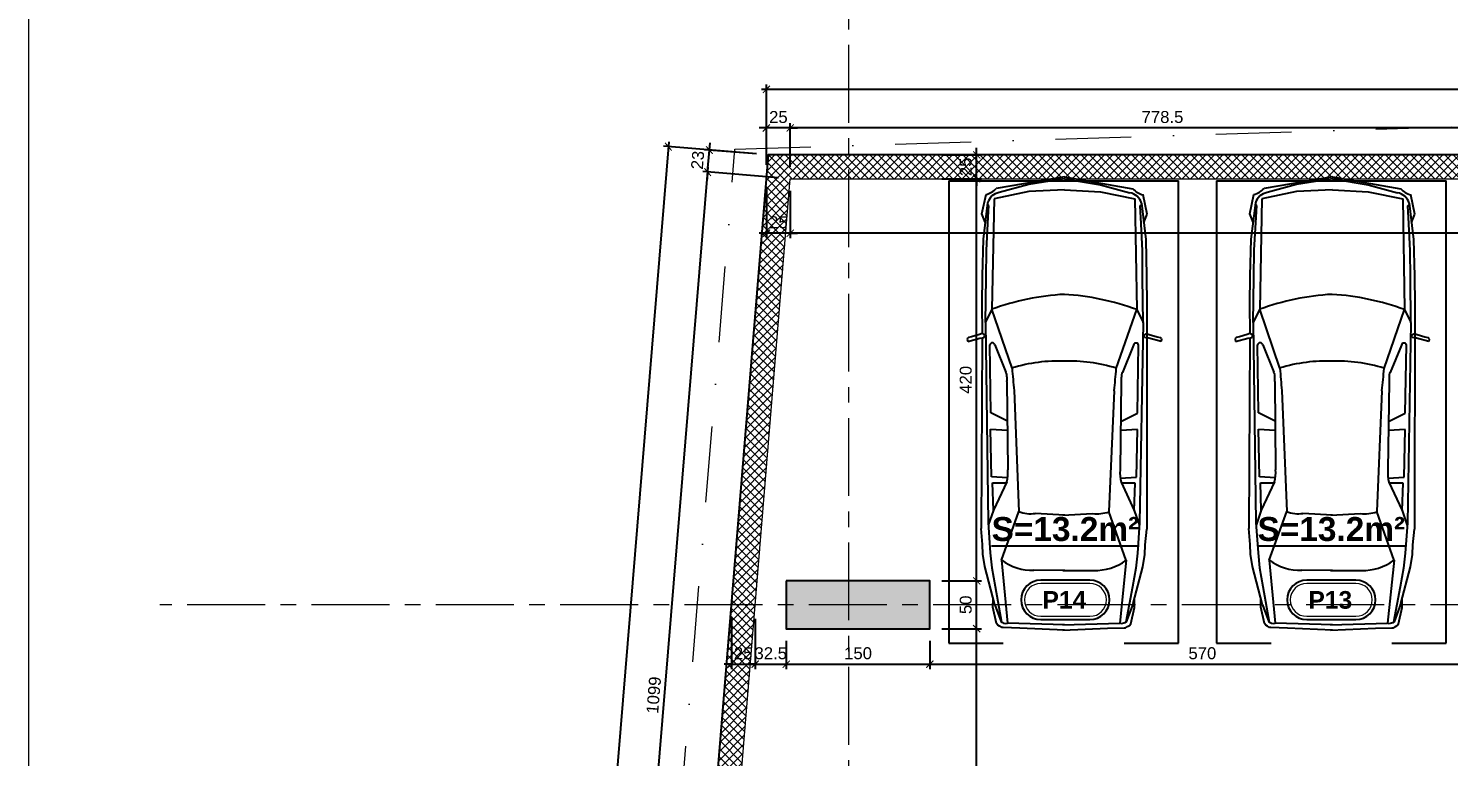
# Model space of a CAD drawing. Header units: centimetres. Extents: x 60496 to 66049, y -55119 to -48212.
# Drawn here: x 60496 to 61980, y -50156 to -49395 of the extents above; entities that cross this region are included whole.
import ezdxf
from ezdxf.enums import TextEntityAlignment as Align

# ---------------------------------------------------------------- set-up
doc = ezdxf.new("R2010")
doc.units = ezdxf.units.CM
doc.header["$LTSCALE"] = 50
doc.header["$MEASUREMENT"] = 0
for name, pattern in [('AXES', [2, 1.25, -0.25, 0.25, -0.25]), ('CACHE', [0.375, 0.25, -0.125]), ('CONTINU', [0]), ('Dot & Dashed', [335.138881, 158.75, -88.194444, 0, -88.194437])]:
    doc.linetypes.add(name, pattern=pattern)
doc.layers.get('0').update_dxf_attribs({"color": 8})
for name, color, linetype in [('AXES', 10, 'AXES'), ('BETON COUPE', 3, 'CONTINU'), ('BETON TRAME', 252, 'Continuous'), ('BORD', 5, 'Continuous'), ('COTE 50ème', 1, 'Continuous'), ('FINI', 251, 'Continuous'), ('PILIER', 7, 'Continuous'), ('TEXTE', 7, 'Continuous')]:
    doc.layers.add(name, color=color, linetype=linetype)
for name, color, linetype, lineweight in [('BETON CACHE', 4, 'CACHE', 5), ('BETON HACHURE', 253, 'Continuous', 13), ('MACONNERIE COUPE', 7, 'Continuous', 30)]:
    doc.layers.add(name, color=color, linetype=linetype, lineweight=lineweight)
doc.layers.add('FMULT', color=150, linetype='Continuous', plot=False)
doc.styles.add('BRMNAMES', font='swisseb.ttf', dxfattribs={"height": 20})
doc.styles.add('RS_TEXT_1.50', font='arial.ttf', dxfattribs={"height": 12.5})
doc.styles.add('RS_TXT_50', font='arial.ttf', dxfattribs={"height": 12.5})
doc.dimstyles.new('RS_50CM_LINEAIRE', dxfattribs={"dimscale": 5, "dimtxt": 12.5, "dimasz": 1.5, "dimexe": 1, "dimexo": 2.5, "dimgap": 1, "dimtad": 1, "dimdec": 1, "dimrnd": 0.5, "dimdsep": 46, "dimtxsty": 'RS_TXT_50', "dimblk1": 'ARCHTICK', "dimblk2": 'ARCHTICK', "dimsah": 1, "dimcen": 2.5, "dimdle": 1, "dimclrt": 4, "dimadec": 0, "dimazin": 2, "dimtfac": 1, "dimtdec": 1, "dimtix": 1, "dimtmove": 2, "dimatfit": 3, "dimfxl": 1, "dimtolj": 1, "dimtzin": 0, "dimarcsym": 0})

# ---------------------------------------------------------------- blocks, each defined once
blk = doc.blocks.new('A$Ce9568e5d')
at = {"layer": 'AXES', "lineweight": 5, "ltscale": 1.3}
for p, q in [((-1265, 1580), (-1265, -1500)), ((3195, 865), (-1985, 865))]:
    blk.add_line(p, q, dxfattribs=at)
blk = doc.blocks.new('_ArchTick')
at = {"color": 0, "linetype": 'ByBlock', "const_width": 0.15}
blk.add_lwpolyline([(-0.5, -0.5), (0.5, 0.5)], dxfattribs=at)
blk = doc.blocks.new('*D1011')
at = {"layer": 'COTE 50ème', "color": 0, "lineweight": -2, "ltscale": 0.5, "transparency": 16777216}
for p, q in [((61450.5, -50022.4), (61492, -50022.4)), ((61487, -50652.4), (61487, -50017.4)), ((61450.5, -50647.4), (61492, -50647.4))]:
    blk.add_line(p, q, dxfattribs=at)
at = {"layer": 'Defpoints', "color": 0, "ltscale": 0.5, "transparency": 16777216}
for p in [(61438, -50022.4), (61487, -50022.4), (61438, -50647.4)]:
    blk.add_point(p, dxfattribs=at)
at = {"layer": 'COTE 50ème', "color": 0, "lineweight": -2, "ltscale": 0.5, "transparency": 16777216, "xscale": 7.5, "yscale": 7.5, "zscale": 7.5}
for p, rotation in [((61487, -50022.4), 90), ((61487, -50647.4), 270)]:
    blk.add_blockref('_ArchTick', p, dxfattribs=dict(at, rotation=rotation))
at = {"layer": 'COTE 50ème', "color": 4, "ltscale": 0.5, "transparency": 16777216, "insert": (61475.6, -50334.9), "char_height": 12.5, "attachment_point": 5, "rotation": 90, "style": 'RS_TXT_50'}
blk.add_mtext('\\A1;625', dxfattribs=at)
blk = doc.blocks.new('*D1012')
at = {"layer": 'COTE 50ème', "color": 0, "lineweight": -2, "ltscale": 0.5, "transparency": 16777216}
for p, q in [((61487, -50027.4), (61487, -49967.4)), ((61450.5, -49972.4), (61492, -49972.4)), ((61450.5, -50022.4), (61492, -50022.4))]:
    blk.add_line(p, q, dxfattribs=at)
at = {"layer": 'Defpoints', "color": 0, "ltscale": 0.5, "transparency": 16777216}
for p in [(61438, -49972.4), (61487, -49972.4), (61438, -50022.4)]:
    blk.add_point(p, dxfattribs=at)
at = {"layer": 'COTE 50ème', "color": 0, "lineweight": -2, "ltscale": 0.5, "transparency": 16777216, "xscale": 7.5, "yscale": 7.5, "zscale": 7.5}
for p, rotation in [((61487, -49972.4), 90), ((61487, -50022.4), 270)]:
    blk.add_blockref('_ArchTick', p, dxfattribs=dict(at, rotation=rotation))
at = {"layer": 'COTE 50ème', "color": 4, "ltscale": 0.5, "transparency": 16777216, "insert": (61475.6, -49997.4), "char_height": 12.5, "attachment_point": 5, "rotation": 90, "style": 'RS_TXT_50'}
blk.add_mtext('\\A1;50', dxfattribs=at)
blk = doc.blocks.new('*D1013')
at = {"layer": 'COTE 50ème', "color": 0, "lineweight": -2, "ltscale": 0.5, "transparency": 16777216}
for p, q in [((61487, -49977.4), (61487, -49547.2)), ((61450.5, -49552.2), (61492, -49552.2)), ((61450.5, -49972.4), (61492, -49972.4))]:
    blk.add_line(p, q, dxfattribs=at)
at = {"layer": 'Defpoints', "color": 0, "ltscale": 0.5, "transparency": 16777216}
for p in [(61438, -49552.2), (61487, -49552.2), (61438, -49972.4)]:
    blk.add_point(p, dxfattribs=at)
at = {"layer": 'COTE 50ème', "color": 0, "lineweight": -2, "ltscale": 0.5, "transparency": 16777216, "xscale": 7.5, "yscale": 7.5, "zscale": 7.5}
for p, rotation in [((61487, -49552.2), 90), ((61487, -49972.4), 270)]:
    blk.add_blockref('_ArchTick', p, dxfattribs=dict(at, rotation=rotation))
at = {"layer": 'COTE 50ème', "color": 4, "ltscale": 0.5, "transparency": 16777216, "insert": (61475.6, -49762.3), "char_height": 12.5, "attachment_point": 5, "rotation": 90, "style": 'RS_TXT_50'}
blk.add_mtext('\\A1;420', dxfattribs=at)
blk = doc.blocks.new('*D1014')
at = {"layer": 'COTE 50ème', "color": 0, "lineweight": -2, "ltscale": 0.5, "transparency": 16777216}
for p, q in [((61487, -49527.2), (61487, -49519.7)), ((61450.5, -49527.2), (61492, -49527.2)), ((61487, -49552.2), (61487, -49527.2)), ((61450.5, -49552.2), (61492, -49552.2)), ((61487, -49552.2), (61487, -49559.7))]:
    blk.add_line(p, q, dxfattribs=at)
at = {"layer": 'Defpoints', "color": 0, "ltscale": 0.5, "transparency": 16777216}
for p in [(61438, -49527.2), (61487, -49527.2), (61438, -49552.2)]:
    blk.add_point(p, dxfattribs=at)
at = {"layer": 'COTE 50ème', "color": 0, "lineweight": -2, "ltscale": 0.5, "transparency": 16777216, "xscale": 7.5, "yscale": 7.5, "zscale": 7.5}
for p, rotation in [((61487, -49527.2), 270), ((61487, -49552.2), 90)]:
    blk.add_blockref('_ArchTick', p, dxfattribs=dict(at, rotation=rotation))
at = {"layer": 'COTE 50ème', "color": 4, "ltscale": 0.5, "transparency": 16777216, "insert": (61475.6, -49539.7), "char_height": 12.5, "attachment_point": 5, "rotation": 90, "style": 'RS_TXT_50'}
blk.add_mtext('\\A1;25', dxfattribs=at)
blk = doc.blocks.new('*D1215')
at = {"layer": 'COTE 50ème', "color": 0, "lineweight": -2, "ltscale": 0.5, "transparency": 16777216}
for p, q in [((61292.1, -49564.7), (61292.1, -49614.1)), ((64843, -49564.7), (64843, -49614.1)), ((64848, -49609.1), (61287.1, -49609.1))]:
    blk.add_line(p, q, dxfattribs=at)
at = {"layer": 'Defpoints', "color": 0, "ltscale": 0.5, "transparency": 16777216}
for p in [(61292.1, -49552.2), (64843, -49552.2), (61292.1, -49609.1)]:
    blk.add_point(p, dxfattribs=at)
at = {"layer": 'COTE 50ème', "color": 0, "lineweight": -2, "ltscale": 0.5, "transparency": 16777216, "xscale": 7.5, "yscale": 7.5, "zscale": 7.5, "rotation": 180}
blk.add_blockref('_ArchTick', (61292.1, -49609.1), dxfattribs=at)
at = {"layer": 'COTE 50ème', "color": 0, "lineweight": -2, "ltscale": 0.5, "transparency": 16777216, "xscale": 7.5, "yscale": 7.5, "zscale": 7.5}
blk.add_blockref('_ArchTick', (64843, -49609.1), dxfattribs=at)
at = {"layer": 'COTE 50ème', "color": 4, "ltscale": 0.5, "transparency": 16777216, "insert": (63067.6, -49597.7), "char_height": 12.5, "attachment_point": 5, "style": 'RS_TXT_50'}
blk.add_mtext('\\A1;3551', dxfattribs=at)
blk = doc.blocks.new('*D1216')
at = {"layer": 'COTE 50ème', "color": 0, "lineweight": -2, "ltscale": 0.5, "transparency": 16777216}
for p, q in [((61267.2, -49562.7), (61267.2, -49614.1)), ((61292.1, -49564.7), (61292.1, -49614.1)), ((61267.2, -49609.1), (61259.7, -49609.1)), ((61292.1, -49609.1), (61267.2, -49609.1)), ((61292.1, -49609.1), (61299.6, -49609.1))]:
    blk.add_line(p, q, dxfattribs=at)
at = {"layer": 'Defpoints', "color": 0, "ltscale": 0.5, "transparency": 16777216}
for p in [(61267.2, -49550.2), (61292.1, -49552.2), (61267.2, -49609.1)]:
    blk.add_point(p, dxfattribs=at)
at = {"layer": 'COTE 50ème', "color": 0, "lineweight": -2, "ltscale": 0.5, "transparency": 16777216, "xscale": 7.5, "yscale": 7.5, "zscale": 7.5}
blk.add_blockref('_ArchTick', (61267.2, -49609.1), dxfattribs=at)
at = {"layer": 'COTE 50ème', "color": 0, "lineweight": -2, "ltscale": 0.5, "transparency": 16777216, "xscale": 7.5, "yscale": 7.5, "zscale": 7.5, "rotation": 180}
blk.add_blockref('_ArchTick', (61292.1, -49609.1), dxfattribs=at)
at = {"layer": 'COTE 50ème', "color": 4, "ltscale": 0.5, "transparency": 16777216, "insert": (61279.7, -49597.7), "char_height": 12.5, "attachment_point": 5, "style": 'RS_TXT_50'}
blk.add_mtext('\\A1;25', dxfattribs=at)
blk = doc.blocks.new('*D955')
at = {"layer": 'COTE 50ème', "color": 0, "lineweight": -2, "ltscale": 0.5, "transparency": 16777216}
for p, q in [((61230.5, -50009.9), (61230.5, -50064.5)), ((61255.4, -50011.9), (61255.4, -50064.5)), ((61230.5, -50059.5), (61223, -50059.5)), ((61230.5, -50059.5), (61255.4, -50059.5)), ((61255.4, -50059.5), (61262.9, -50059.5))]:
    blk.add_line(p, q, dxfattribs=at)
at = {"layer": 'Defpoints', "color": 0, "ltscale": 0.5, "transparency": 16777216}
for p in [(61230.5, -49997.4), (61255.4, -49999.4), (61255.4, -50059.5)]:
    blk.add_point(p, dxfattribs=at)
at = {"layer": 'COTE 50ème', "color": 0, "lineweight": -2, "ltscale": 0.5, "transparency": 16777216, "xscale": 7.5, "yscale": 7.5, "zscale": 7.5}
blk.add_blockref('_ArchTick', (61230.5, -50059.5), dxfattribs=at)
at = {"layer": 'COTE 50ème', "color": 0, "lineweight": -2, "ltscale": 0.5, "transparency": 16777216, "xscale": 7.5, "yscale": 7.5, "zscale": 7.5, "rotation": 180}
blk.add_blockref('_ArchTick', (61255.4, -50059.5), dxfattribs=at)
at = {"layer": 'COTE 50ème', "color": 4, "ltscale": 0.5, "transparency": 16777216, "insert": (61242.9, -50048.1), "char_height": 12.5, "attachment_point": 5, "style": 'RS_TXT_50'}
blk.add_mtext('\\A1;25', dxfattribs=at)
blk = doc.blocks.new('*D956')
at = {"layer": 'COTE 50ème', "color": 0, "lineweight": -2, "ltscale": 0.5, "transparency": 16777216}
for p, q in [((61255.4, -50011.9), (61255.4, -50064.5)), ((61288, -50034.9), (61288, -50064.5)), ((61255.4, -50059.5), (61247.9, -50059.5)), ((61255.4, -50059.5), (61288, -50059.5)), ((61288, -50059.5), (61295.5, -50059.5))]:
    blk.add_line(p, q, dxfattribs=at)
at = {"layer": 'Defpoints', "color": 0, "ltscale": 0.5, "transparency": 16777216}
for p in [(61255.4, -49999.4), (61288, -50022.4), (61288, -50059.5)]:
    blk.add_point(p, dxfattribs=at)
at = {"layer": 'COTE 50ème', "color": 0, "lineweight": -2, "ltscale": 0.5, "transparency": 16777216, "xscale": 7.5, "yscale": 7.5, "zscale": 7.5}
blk.add_blockref('_ArchTick', (61255.4, -50059.5), dxfattribs=at)
at = {"layer": 'COTE 50ème', "color": 0, "lineweight": -2, "ltscale": 0.5, "transparency": 16777216, "xscale": 7.5, "yscale": 7.5, "zscale": 7.5, "rotation": 180}
blk.add_blockref('_ArchTick', (61288, -50059.5), dxfattribs=at)
at = {"layer": 'COTE 50ème', "color": 4, "ltscale": 0.5, "transparency": 16777216, "insert": (61271.7, -50048.1), "char_height": 12.5, "attachment_point": 5, "style": 'RS_TXT_50'}
blk.add_mtext('\\A1;32.5', dxfattribs=at)
blk = doc.blocks.new('*D957')
at = {"layer": 'COTE 50ème', "color": 0, "lineweight": -2, "ltscale": 0.5, "transparency": 16777216}
for p, q in [((61288, -50034.9), (61288, -50064.5)), ((61438, -50034.9), (61438, -50064.5)), ((61283, -50059.5), (61443, -50059.5))]:
    blk.add_line(p, q, dxfattribs=at)
at = {"layer": 'Defpoints', "color": 0, "ltscale": 0.5, "transparency": 16777216}
for p in [(61288, -50022.4), (61438, -50022.4), (61438, -50059.5)]:
    blk.add_point(p, dxfattribs=at)
at = {"layer": 'COTE 50ème', "color": 0, "lineweight": -2, "ltscale": 0.5, "transparency": 16777216, "xscale": 7.5, "yscale": 7.5, "zscale": 7.5, "rotation": 180}
blk.add_blockref('_ArchTick', (61288, -50059.5), dxfattribs=at)
at = {"layer": 'COTE 50ème', "color": 0, "lineweight": -2, "ltscale": 0.5, "transparency": 16777216, "xscale": 7.5, "yscale": 7.5, "zscale": 7.5}
blk.add_blockref('_ArchTick', (61438, -50059.5), dxfattribs=at)
at = {"layer": 'COTE 50ème', "color": 4, "ltscale": 0.5, "transparency": 16777216, "insert": (61363, -50048.1), "char_height": 12.5, "attachment_point": 5, "style": 'RS_TXT_50'}
blk.add_mtext('\\A1;150', dxfattribs=at)
blk = doc.blocks.new('*D958')
at = {"layer": 'COTE 50ème', "color": 0, "lineweight": -2, "ltscale": 0.5, "transparency": 16777216}
for p, q in [((61438, -50034.9), (61438, -50064.5)), ((62008, -50034.9), (62008, -50064.5)), ((61433, -50059.5), (62013, -50059.5))]:
    blk.add_line(p, q, dxfattribs=at)
at = {"layer": 'Defpoints', "color": 0, "ltscale": 0.5, "transparency": 16777216}
for p in [(61438, -50022.4), (62008, -50022.4), (62008, -50059.5)]:
    blk.add_point(p, dxfattribs=at)
at = {"layer": 'COTE 50ème', "color": 0, "lineweight": -2, "ltscale": 0.5, "transparency": 16777216, "xscale": 7.5, "yscale": 7.5, "zscale": 7.5, "rotation": 180}
blk.add_blockref('_ArchTick', (61438, -50059.5), dxfattribs=at)
at = {"layer": 'COTE 50ème', "color": 0, "lineweight": -2, "ltscale": 0.5, "transparency": 16777216, "xscale": 7.5, "yscale": 7.5, "zscale": 7.5}
blk.add_blockref('_ArchTick', (62008, -50059.5), dxfattribs=at)
at = {"layer": 'COTE 50ème', "color": 4, "ltscale": 0.5, "transparency": 16777216, "insert": (61723, -50048.1), "char_height": 12.5, "attachment_point": 5, "style": 'RS_TXT_50'}
blk.add_mtext('\\A1;570', dxfattribs=at)
blk = doc.blocks.new('*D933')
at = {"layer": 'COTE 50ème', "color": 0, "lineweight": -2, "ltscale": 0.5, "transparency": 16777216}
for p, q in [((62075.5, -49499.1), (61287.1, -49499.1)), ((61292.1, -49539.7), (61292.1, -49494.1)), ((62070.5, -49539.7), (62070.5, -49494.1))]:
    blk.add_line(p, q, dxfattribs=at)
at = {"layer": 'Defpoints', "color": 0, "ltscale": 0.5, "transparency": 16777216}
for p in [(61292.1, -49499.1), (61292.1, -49552.2), (62070.5, -49552.2)]:
    blk.add_point(p, dxfattribs=at)
at = {"layer": 'COTE 50ème', "color": 0, "lineweight": -2, "ltscale": 0.5, "transparency": 16777216, "xscale": 7.5, "yscale": 7.5, "zscale": 7.5, "rotation": 180}
blk.add_blockref('_ArchTick', (61292.1, -49499.1), dxfattribs=at)
at = {"layer": 'COTE 50ème', "color": 0, "lineweight": -2, "ltscale": 0.5, "transparency": 16777216, "xscale": 7.5, "yscale": 7.5, "zscale": 7.5}
blk.add_blockref('_ArchTick', (62070.5, -49499.1), dxfattribs=at)
at = {"layer": 'COTE 50ème', "color": 4, "ltscale": 0.5, "transparency": 16777216, "insert": (61681.3, -49487.7), "char_height": 12.5, "attachment_point": 5, "style": 'RS_TXT_50'}
blk.add_mtext('\\A1;778.5', dxfattribs=at)
blk = doc.blocks.new('*D934')
at = {"layer": 'COTE 50ème', "color": 0, "lineweight": -2, "ltscale": 0.5, "transparency": 16777216}
for p, q in [((61267.2, -49499.1), (61259.7, -49499.1)), ((61267.2, -49537.7), (61267.2, -49494.1)), ((61292.1, -49499.1), (61267.2, -49499.1)), ((61292.1, -49539.7), (61292.1, -49494.1)), ((61292.1, -49499.1), (61299.6, -49499.1))]:
    blk.add_line(p, q, dxfattribs=at)
at = {"layer": 'Defpoints', "color": 0, "ltscale": 0.5, "transparency": 16777216}
for p in [(61267.2, -49499.1), (61267.2, -49550.2), (61292.1, -49552.2)]:
    blk.add_point(p, dxfattribs=at)
at = {"layer": 'COTE 50ème', "color": 0, "lineweight": -2, "ltscale": 0.5, "transparency": 16777216, "xscale": 7.5, "yscale": 7.5, "zscale": 7.5}
blk.add_blockref('_ArchTick', (61267.2, -49499.1), dxfattribs=at)
at = {"layer": 'COTE 50ème', "color": 0, "lineweight": -2, "ltscale": 0.5, "transparency": 16777216, "xscale": 7.5, "yscale": 7.5, "zscale": 7.5, "rotation": 180}
blk.add_blockref('_ArchTick', (61292.1, -49499.1), dxfattribs=at)
at = {"layer": 'COTE 50ème', "color": 4, "ltscale": 0.5, "transparency": 16777216, "insert": (61279.7, -49487.7), "char_height": 12.5, "attachment_point": 5, "style": 'RS_TXT_50'}
blk.add_mtext('\\A1;25', dxfattribs=at)
blk = doc.blocks.new('*D935')
at = {"layer": 'COTE 50ème', "color": 0, "lineweight": -2, "ltscale": 0.5, "transparency": 16777216}
for p, q in [((61262.2, -49458.7), (65697.9, -49458.7)), ((61267.2, -49514.7), (61267.2, -49453.7)), ((65692.9, -49514.7), (65692.9, -49453.7))]:
    blk.add_line(p, q, dxfattribs=at)
at = {"layer": 'Defpoints', "color": 0, "ltscale": 0.5, "transparency": 16777216}
for p in [(65692.9, -49458.7), (61267.2, -49527.2), (65692.9, -49527.2)]:
    blk.add_point(p, dxfattribs=at)
at = {"layer": 'COTE 50ème', "color": 0, "lineweight": -2, "ltscale": 0.5, "transparency": 16777216, "xscale": 7.5, "yscale": 7.5, "zscale": 7.5, "rotation": 180}
blk.add_blockref('_ArchTick', (61267.2, -49458.7), dxfattribs=at)
at = {"layer": 'COTE 50ème', "color": 0, "lineweight": -2, "ltscale": 0.5, "transparency": 16777216, "xscale": 7.5, "yscale": 7.5, "zscale": 7.5}
blk.add_blockref('_ArchTick', (65692.9, -49458.7), dxfattribs=at)
at = {"layer": 'COTE 50ème', "color": 4, "ltscale": 0.5, "transparency": 16777216, "insert": (63480, -49447.4), "char_height": 12.5, "attachment_point": 5, "style": 'RS_TXT_50'}
blk.add_mtext('\\A1;4425.5', dxfattribs=at)
blk = doc.blocks.new('*D950')
at = {"layer": 'COTE 50ème', "color": 0, "lineweight": -2, "ltscale": 0.5, "transparency": 16777216}
for p, q in [((61115.3, -50645.2), (61206.2, -49540.1)), ((61279.7, -49551.2), (61200.8, -49544.7)), ((61189.7, -50646.3), (61110.8, -50639.9))]:
    blk.add_line(p, q, dxfattribs=at)
at = {"layer": 'Defpoints', "color": 0, "ltscale": 0.5, "transparency": 16777216}
for p in [(61205.7, -49545.1), (61292.1, -49552.2), (61202.1, -50647.4)]:
    blk.add_point(p, dxfattribs=at)
at = {"layer": 'COTE 50ème', "color": 0, "lineweight": -2, "ltscale": 0.5, "transparency": 16777216, "xscale": 7.5, "yscale": 7.5, "zscale": 7.5}
for p, rotation in [((61205.7, -49545.1), 85.3016788699128), ((61115.7, -50640.3), 265.3016788699128)]:
    blk.add_blockref('_ArchTick', p, dxfattribs=dict(at, rotation=rotation))
at = {"layer": 'COTE 50ème', "color": 4, "ltscale": 0.5, "transparency": 16777216, "insert": (61149.4, -50091.8), "char_height": 12.5, "attachment_point": 5, "rotation": 85.3017, "style": 'RS_TXT_50'}
blk.add_mtext('\\A1;1099', dxfattribs=at)
blk = doc.blocks.new('*D951')
at = {"layer": 'COTE 50ème', "color": 0, "lineweight": -2, "ltscale": 0.5, "transparency": 16777216}
for p, q in [((61256.7, -49526.2), (61202.6, -49521.8)), ((61205.7, -49545.1), (61207.6, -49522.2)), ((61207.6, -49522.2), (61208.2, -49514.7)), ((61279.7, -49551.2), (61200.8, -49544.7)), ((61205.7, -49545.1), (61205.1, -49552.6))]:
    blk.add_line(p, q, dxfattribs=at)
at = {"layer": 'Defpoints', "color": 0, "ltscale": 0.5, "transparency": 16777216}
for p in [(61207.6, -49522.2), (61269.1, -49527.2), (61292.1, -49552.2)]:
    blk.add_point(p, dxfattribs=at)
at = {"layer": 'COTE 50ème', "color": 0, "lineweight": -2, "ltscale": 0.5, "transparency": 16777216, "xscale": 7.5, "yscale": 7.5, "zscale": 7.5}
for p, rotation in [((61207.6, -49522.2), 265.3016788699128), ((61205.7, -49545.1), 85.30167886991283)]:
    blk.add_blockref('_ArchTick', p, dxfattribs=dict(at, rotation=rotation))
at = {"layer": 'COTE 50ème', "color": 4, "ltscale": 0.5, "transparency": 16777216, "insert": (61195.3, -49532.7), "char_height": 12.5, "attachment_point": 5, "rotation": 85.3017, "style": 'RS_TXT_50'}
blk.add_mtext('\\A1;23', dxfattribs=at)
blk = doc.blocks.new('*D952')
at = {"layer": 'COTE 50ème', "color": 0, "lineweight": -2, "ltscale": 0.5, "transparency": 16777216}
for p, q in [((61165, -49513.6), (60774.9, -54260.3)), ((61256.7, -49526.2), (61159.6, -49518.2)), ((60867.4, -54262.9), (60770.3, -54254.9))]:
    blk.add_line(p, q, dxfattribs=at)
at = {"layer": 'Defpoints', "color": 0, "ltscale": 0.5, "transparency": 16777216}
for p in [(61269.1, -49527.2), (60775.3, -54255.3), (60879.8, -54263.9)]:
    blk.add_point(p, dxfattribs=at)
at = {"layer": 'COTE 50ème', "color": 0, "lineweight": -2, "ltscale": 0.5, "transparency": 16777216, "xscale": 7.5, "yscale": 7.5, "zscale": 7.5}
for p, rotation in [((61164.6, -49518.6), 85.30167751912303), ((60775.3, -54255.3), 265.301677519123)]:
    blk.add_blockref('_ArchTick', p, dxfattribs=dict(at, rotation=rotation))
at = {"layer": 'COTE 50ème', "color": 4, "ltscale": 0.5, "transparency": 16777216, "insert": (60958.6, -51886), "char_height": 12.5, "attachment_point": 5, "rotation": 85.3017, "style": 'RS_TXT_50'}
blk.add_mtext('\\A1;4752.5', dxfattribs=at)
blk = doc.blocks.new('PILIER')
at = {"color": 252}
blk.add_lwpolyline([(1.563, 1.2), (-1.437, 1.2, 1), (-1.437, -1.2), (1.563, -1.2, 1), (1.563, 1.2, -1)], format="xyb", dxfattribs=at)
at = {"color": 10, "lineweight": 20}
blk.add_lwpolyline([(1.563, 1), (-1.437, 1, 1), (-1.437, -1), (1.563, -1, 1)], format="xyb", close=True, dxfattribs=at)
at = {"color": 7, "style": 'BRMNAMES'}
blk.add_attdef('PILIER_TEXTE', text='', height=1.076, dxfattribs=at).set_placement((0, 0), align=Align.MIDDLE_CENTER)

msp = doc.modelspace()

# ---------------------------------------------------------------- hatches: boundary and pattern name
at = {"layer": 'BETON HACHURE', "transparency": 33554585}
h = msp.add_hatch(dxfattribs=at)
h.set_pattern_fill('ANSI37', color=256, scale=50, angle=270, style=0)
h.set_pattern_definition([(315, (-1160.4855, 19655.393), (4.4194174, 4.4194174), []), (45, (-1160.4855, 19655.393), (-4.4194174, 4.4194174), [])])
h.paths.add_polyline_path([(62772.95, -51847.22), (62797.95, -51847.22), (62797.95, -52172.22), (62772.95, -52172.22)], flags=0)
h.paths.add_polyline_path([(62772.95, -51847.22), (62797.95, -51847.22), (62797.95, -52172.22), (62772.95, -52172.22)], flags=0)
h.paths.add_polyline_path([(64952.95, -51987.36), (64952.95, -52037.36), (65032.95, -52037.36), (65032.95, -51987.36)], flags=0)
h.paths.add_polyline_path([(64572.95, -51987.36), (64572.95, -52037.36), (64652.95, -52037.36), (64652.95, -51987.36)], flags=0)
edge = h.paths.add_edge_path(flags=0)
edge.add_arc((64612.95, -50672.36), 40, 0, 360)
edge = h.paths.add_edge_path(flags=0)
edge.add_arc((64612.95, -49997.36), 40, 0, 360)
edge = h.paths.add_edge_path(flags=0)
edge.add_arc((64612.95, -51272.36), 40, 0, 360)
h.paths.add_polyline_path([(65692.87, -49527.22), (61269.11, -49527.22), (60879.82, -54263.92), (65445.45, -54713.51), (65692.87, -54713.51)])
edge = h.paths.add_edge_path(flags=0)
edge.add_arc((64612.95, -51272.36), 40, 0, 360)
h.paths.add_polyline_path([(63397.95, -49552.22), (63397.95, -49972.36), (63422.95, -49972.36), (63422.95, -49552.22), (64992.96, -49552.22), (64992.95, -51312.36), (65032.95, -51312.36), (65032.95, -49552.22), (65667.87, -49552.22), (65667.87, -53452.22), (65032.95, -53452.22), (65032.95, -52057.36), (64992.95, -52057.36), (64992.95, -53477.22), (65667.87, -53477.22), (65667.87, -54685.93), (65459.18, -54688.51), (64660.45, -54610.07), (64660.45, -54122.36), (64635.45, -54122.36), (64635.45, -54607.62), (63330.45, -54479.46), (63330.45, -54122.36), (63305.45, -54122.36), (63305.45, -54477.01), (62117.95, -54360.39), (62117.95, -54122.36), (62067.95, -54122.36), (62067.95, -54355.48), (60906.75, -54241.45), (61082.14, -52107.36), (61287.95, -52107.36), (61287.95, -52057.36), (61086.25, -52057.36), (61088.1, -52037.36), (61287.95, -52037.36), (61287.95, -51987.36), (61092.01, -51987.36), (61148.71, -51297.36), (61287.95, -51297.36), (61287.95, -51247.36), (61152.82, -51247.36), (61198.03, -50697.36), (61287.95, -50697.36), (61287.95, -50647.36), (61202.13, -50647.36), (61292.14, -49552.22), (62070.45, -49552.22), (62070.45, -49972.36), (62095.45, -49972.36), (62095.45, -49552.22)], flags=16)
h.paths.add_polyline_path([(64572.95, -51232.36), (64572.95, -51312.36), (64652.95, -51312.36), (64652.95, -51232.36)], flags=0)
at = {"layer": 'BETON TRAME', "transparency": 33554559}
h = msp.add_hatch(color=256, dxfattribs=at)
h.dxf.hatch_style = 1
h.paths.add_polyline_path([(62157.95, -51297.36), (62122.95, -51297.36), (62122.95, -50647.36), (62157.95, -50647.36), (62157.95, -50822.36), (62617.95, -50822.36), (62617.95, -50647.36), (62652.95, -50647.36), (62652.95, -51297.36), (62617.95, -51297.36), (62617.95, -50862.36), (62407.95, -50862.36), (62407.95, -51192.36), (62367.95, -51192.36), (62367.95, -50862.36), (62157.95, -50862.36)])
h.paths.add_polyline_path([(61287.95, -49972.36), (61287.95, -50022.36), (61437.95, -50022.36), (61437.95, -49972.36)])
h.paths.add_polyline_path([(62007.95, -49972.36), (62007.95, -50022.36), (62157.95, -50022.36), (62157.95, -49972.36)])
h.paths.add_polyline_path([(62617.95, -49972.36), (62617.95, -50022.36), (62767.95, -50022.36), (62767.95, -49972.36)])
h.paths.add_polyline_path([(63337.95, -49972.36), (63337.95, -50022.36), (63487.95, -50022.36), (63487.95, -49972.36)])
h.paths.add_polyline_path([(63337.95, -50647.36), (63337.95, -50697.36), (63487.95, -50697.36), (63487.95, -50647.36)])
h.paths.add_polyline_path([(61287.95, -50647.36), (61287.95, -50697.36), (61437.95, -50697.36), (61437.95, -50647.36)])
h.paths.add_polyline_path([(61287.95, -51247.36), (61287.95, -51297.36), (61437.95, -51297.36), (61437.95, -51247.36)])
h.paths.add_polyline_path([(63337.95, -51247.36), (63337.95, -51297.36), (63487.95, -51297.36), (63487.95, -51247.36)])
h.paths.add_polyline_path([(63337.95, -51987.36), (63337.95, -52037.36), (63487.95, -52037.36), (63487.95, -51987.36)])
h.paths.add_polyline_path([(61437.95, -52037.36), (61437.95, -51987.36), (61287.95, -51987.36), (61287.95, -52037.36)])
h.paths.add_polyline_path([(62102.95, -51987.36), (62102.95, -52037.36), (62227.95, -52037.36), (62227.95, -51987.36)])
h.paths.add_polyline_path([(62547.95, -51987.36), (62547.95, -52037.36), (62672.95, -52037.36), (62672.95, -51987.36)])
h.paths.add_polyline_path([(62522.95, -52037.36), (62547.95, -52037.36), (62547.95, -51532.36), (62522.95, -51532.36)])
h.paths.add_polyline_path([(62227.95, -52037.36), (62252.95, -52037.36), (62252.95, -51532.36), (62227.95, -51532.36)])

# ---------------------------------------------------------------- linework, layer by layer
at = {"layer": 'BETON CACHE', "color": 232, "linetype": 'Dot & Dashed', "ltscale": 0.01}
msp.add_lwpolyline([(65493.58, -54847.46), (64180.34, -54807.71), (60833.09, -54401.92), (61234.19, -49521.26), (64883.47, -49407.74), (65472.87, -49414.31)], close=True, dxfattribs=at)
at = {"layer": 'BETON COUPE', "lineweight": 5}
msp.add_lwpolyline([(65692.87, -49527.22), (61269.11, -49527.22), (60879.82, -54263.92), (65445.45, -54713.51), (65692.87, -54713.51)], close=True, dxfattribs=at)
msp.add_lwpolyline([(61287.95, -51297.36), (61287.95, -51247.36), (61152.82, -51247.36), (61198.03, -50697.36), (61287.95, -50697.36), (61287.95, -50647.36), (61202.13, -50647.36), (61292.14, -49552.22), (62070.45, -49552.22), (62070.45, -49972.36), (62095.45, -49972.36), (62095.45, -49552.22), (63397.95, -49552.22), (63397.95, -49972.36), (63422.95, -49972.36), (63422.95, -49552.22), (64992.96, -49552.22), (64992.95, -51312.36)], dxfattribs=at)
at = {"layer": 'BETON COUPE'}
msp.add_lwpolyline([(61287.95, -49972.36), (61287.95, -50022.36), (61437.95, -50022.36), (61437.95, -49972.36)], close=True, dxfattribs=at)
at = {"layer": 'BORD'}
msp.add_lwpolyline([(65692.87, -52046.35), (65692.87, -49527.22), (61269.11, -49527.22), (61062.07, -52046.35)], close=True, dxfattribs=at)
at = {"layer": 'FINI'}
for p, q in [((61578.93, -49550.1), (61507.47, -49562.38)), ((61578.93, -49550.1), (61650.35, -49562.67)), ((61858.93, -49550.1), (61787.47, -49562.38)), ((61858.93, -49550.1), (61930.35, -49562.67)), ((61457.95, -49554.2), (61697.95, -49554.2)), ((61457.95, -49554.2), (61457.95, -50037.36)), ((61541.41, -49565.63), (61505.32, -49572.98)), ((61541.42, -49558.21), (61510.64, -49566.63)), ((61578.91, -49563.68), (61541.41, -49565.63)), ((61578.93, -49552.2), (61541.42, -49558.21)), ((61578.91, -49563.68), (61616.4, -49565.79)), ((61578.93, -49552.2), (61616.41, -49558.36)), ((61616.4, -49565.79), (61652.45, -49573.29)), ((61616.41, -49558.36), (61647.16, -49566.91)), ((61697.95, -50037.36), (61697.95, -49554.2)), ((61737.95, -49554.2), (61977.95, -49554.2)), ((61737.95, -49554.2), (61737.95, -50037.36)), ((61821.41, -49565.63), (61785.32, -49572.98)), ((61821.42, -49558.21), (61790.64, -49566.63)), ((61858.91, -49563.68), (61821.41, -49565.63)), ((61858.93, -49552.2), (61821.42, -49558.21)), ((61858.91, -49563.68), (61896.4, -49565.79)), ((61858.93, -49552.2), (61896.41, -49558.36)), ((61896.4, -49565.79), (61932.45, -49573.29)), ((61896.41, -49558.36), (61927.16, -49566.91)), ((61977.95, -50037.36), (61977.95, -49554.2)), ((61492.56, -49588.87), (61496.84, -49568.72)), ((61498.49, -49577.27), (61493.81, -49615.15)), ((61499.82, -49580.03), (61498.25, -49579.22)), ((61499.18, -49592.37), (61499.82, -49580.03)), ((61505.32, -49572.98), (61502.96, -49688.61)), ((61652.45, -49573.29), (61654.33, -49688.92)), ((61657.92, -49580.36), (61659.5, -49579.55)), ((61658.51, -49592.7), (61657.92, -49580.36)), ((61659.27, -49577.6), (61663.79, -49615.5)), ((61665.15, -49589.22), (61660.95, -49569.06)), ((61772.56, -49588.87), (61776.84, -49568.72)), ((61778.49, -49577.27), (61773.81, -49615.15)), ((61779.82, -49580.03), (61778.25, -49579.22)), ((61779.18, -49592.37), (61779.82, -49580.03)), ((61785.32, -49572.98), (61782.96, -49688.61)), ((61932.45, -49573.29), (61934.33, -49688.92)), ((61937.92, -49580.36), (61939.5, -49579.55)), ((61938.51, -49592.7), (61937.92, -49580.36)), ((61939.27, -49577.6), (61943.79, -49615.5)), ((61945.15, -49589.22), (61940.95, -49569.06)), ((61495.99, -49597.5), (61492.56, -49588.87)), ((61497.29, -49626.64), (61499.18, -49592.37)), ((61660.26, -49626.97), (61658.51, -49592.7)), ((61661.68, -49597.84), (61665.15, -49589.22)), ((61775.99, -49597.5), (61772.56, -49588.87)), ((61777.29, -49626.64), (61779.18, -49592.37)), ((61940.26, -49626.97), (61938.51, -49592.7)), ((61941.68, -49597.84), (61945.15, -49589.22)), ((61493.81, -49615.15), (61492.77, -49653.55)), ((61663.79, -49615.5), (61664.67, -49653.9)), ((61773.81, -49615.15), (61772.77, -49653.55)), ((61943.79, -49615.5), (61944.67, -49653.9)), ((61496.86, -49655.44), (61497.29, -49626.64)), ((61660.57, -49655.77), (61660.26, -49626.97)), ((61776.86, -49655.44), (61777.29, -49626.64)), ((61940.57, -49655.77), (61940.26, -49626.97)), ((61492.77, -49653.55), (61492.33, -49683.26)), ((61496.15, -49702.52), (61496.86, -49655.44)), ((61661.08, -49702.87), (61660.57, -49655.77)), ((61664.67, -49653.9), (61664.99, -49683.62)), ((61772.77, -49653.55), (61772.33, -49683.26)), ((61776.15, -49702.52), (61776.86, -49655.44)), ((61941.08, -49702.87), (61940.57, -49655.77)), ((61944.67, -49653.9), (61944.99, -49683.62)), ((61492.33, -49683.26), (61492.65, -49713.87)), ((61664.99, -49683.62), (61664.79, -49918.19)), ((61772.33, -49683.26), (61772.65, -49713.87)), ((61944.99, -49683.62), (61944.79, -49918.19)), ((61502.96, -49688.61), (61496.16, -49702.14)), ((61524.05, -49750.18), (61502.96, -49688.61)), ((61632.99, -49750.4), (61654.33, -49688.92)), ((61654.33, -49688.92), (61661.08, -49702.48)), ((61782.96, -49688.61), (61776.16, -49702.14)), ((61804.05, -49750.18), (61782.96, -49688.61)), ((61912.99, -49750.4), (61934.33, -49688.92)), ((61934.33, -49688.92), (61941.08, -49702.48)), ((61489.88, -49714.81), (61481.67, -49717.19)), ((61492.61, -49713.87), (61489.88, -49714.81)), ((61495.37, -49715.21), (61492.61, -49713.87)), ((61495.38, -49716.12), (61495.37, -49715.21)), ((61496.15, -49702.52), (61498.96, -49911.54)), ((61661.08, -49702.87), (61657.41, -49911.87)), ((61661.98, -49716.12), (61661.99, -49715.21)), ((61661.99, -49715.21), (61664.75, -49713.87)), ((61664.75, -49713.87), (61667.48, -49714.81)), ((61667.48, -49714.81), (61675.69, -49717.19)), ((61769.88, -49714.81), (61761.67, -49717.19)), ((61772.61, -49713.87), (61769.88, -49714.81)), ((61775.37, -49715.21), (61772.61, -49713.87)), ((61775.38, -49716.12), (61775.37, -49715.21)), ((61776.15, -49702.52), (61778.96, -49911.54)), ((61941.08, -49702.87), (61937.41, -49911.87)), ((61941.98, -49716.12), (61941.99, -49715.21)), ((61941.99, -49715.21), (61944.75, -49713.87)), ((61944.75, -49713.87), (61947.48, -49714.81)), ((61947.48, -49714.81), (61955.69, -49717.19)), ((61477.57, -49718.6), (61477.13, -49719.98)), ((61477.13, -49719.98), (61477.72, -49722.23)), ((61478.48, -49718.13), (61477.57, -49718.6)), ((61477.61, -49722.26), (61490.38, -49718.92)), ((61481.67, -49717.19), (61478.48, -49718.13)), ((61490.38, -49718.92), (61494.94, -49717.96)), ((61492.71, -49718.93), (61491.55, -49917.83)), ((61492.7, -49718.43), (61492.71, -49718.93)), ((61494.94, -49717.96), (61495.38, -49716.12)), ((61501.68, -49796.81), (61500.76, -49725.73)), ((61506.07, -49725.74), (61517.68, -49754.41)), ((61651.07, -49726.04), (61639.35, -49754.66)), ((61655.17, -49797.13), (61656.38, -49726.05)), ((61662.42, -49717.96), (61661.98, -49716.12)), ((61666.98, -49718.92), (61662.42, -49717.96)), ((61664.66, -49718.43), (61664.65, -49718.93)), ((61679.75, -49722.26), (61666.98, -49718.92)), ((61675.69, -49717.19), (61678.88, -49718.13)), ((61678.88, -49718.13), (61679.79, -49718.6)), ((61680.23, -49719.98), (61679.64, -49722.23)), ((61679.79, -49718.6), (61680.23, -49719.98)), ((61757.57, -49718.6), (61757.13, -49719.98)), ((61757.13, -49719.98), (61757.72, -49722.23)), ((61758.48, -49718.13), (61757.57, -49718.6)), ((61757.61, -49722.26), (61770.38, -49718.92)), ((61761.67, -49717.19), (61758.48, -49718.13)), ((61770.38, -49718.92), (61774.94, -49717.96)), ((61772.71, -49718.93), (61771.55, -49917.83)), ((61772.7, -49718.43), (61772.71, -49718.93)), ((61774.94, -49717.96), (61775.38, -49716.12)), ((61781.68, -49796.81), (61780.76, -49725.73)), ((61786.07, -49725.74), (61797.68, -49754.41)), ((61931.07, -49726.04), (61919.35, -49754.66)), ((61935.17, -49797.13), (61936.38, -49726.05)), ((61942.42, -49717.96), (61941.98, -49716.12)), ((61946.98, -49718.92), (61942.42, -49717.96)), ((61944.66, -49718.43), (61944.65, -49718.93)), ((61959.75, -49722.26), (61946.98, -49718.92)), ((61955.69, -49717.19), (61958.88, -49718.13)), ((61958.88, -49718.13), (61959.79, -49718.6)), ((61960.23, -49719.98), (61959.64, -49722.23)), ((61959.79, -49718.6), (61960.23, -49719.98)), ((61518.72, -49763.96), (61519.59, -49856.25)), ((61526.12, -49773.52), (61531.17, -49899.77)), ((61630.82, -49773.74), (61625.25, -49899.96)), ((61638.27, -49764.21), (61637.01, -49856.5)), ((61798.72, -49763.96), (61799.59, -49856.25)), ((61806.12, -49773.52), (61811.17, -49899.77)), ((61910.82, -49773.74), (61905.25, -49899.96)), ((61918.27, -49764.21), (61917.01, -49856.5)), ((61519.11, -49805.57), (61501.68, -49796.81)), ((61637.7, -49805.82), (61655.17, -49797.13)), ((61799.11, -49805.57), (61781.68, -49796.81)), ((61917.7, -49805.82), (61935.17, -49797.13)), ((61502.6, -49863.64), (61501.64, -49813.78)), ((61501.64, -49813.78), (61519.2, -49814.85)), ((61655.14, -49814.1), (61637.58, -49815.1)), ((61653.97, -49863.96), (61655.14, -49814.1)), ((61782.6, -49863.64), (61781.64, -49813.78)), ((61781.64, -49813.78), (61799.2, -49814.85)), ((61935.14, -49814.1), (61917.58, -49815.1)), ((61933.97, -49863.96), (61935.14, -49814.1)), ((61519.37, -49864.88), (61502.6, -49863.64)), ((61799.37, -49864.88), (61782.6, -49863.64)), ((61504.65, -49898.65), (61503.65, -49870.01)), ((61503.65, -49870.01), (61518.01, -49870.04)), ((61518.5, -49868.98), (61504.65, -49898.65)), ((61637.19, -49865.12), (61653.97, -49863.96)), ((61638.05, -49869.23), (61651.78, -49898.96)), ((61652.9, -49870.32), (61638.66, -49870.29)), ((61651.78, -49898.96), (61652.9, -49870.32)), ((61784.65, -49898.65), (61783.65, -49870.01)), ((61783.65, -49870.01), (61798.01, -49870.04)), ((61798.5, -49868.98), (61784.65, -49898.65)), ((61917.19, -49865.12), (61933.97, -49863.96)), ((61918.05, -49869.23), (61931.78, -49898.96)), ((61932.9, -49870.32), (61918.66, -49870.29)), ((61931.78, -49898.96), (61932.9, -49870.32)), ((61504.65, -49898.65), (61499.14, -49914.04)), ((61512.83, -49950.78), (61531.17, -49899.77)), ((61579.2, -49903.87), (61548.14, -49901.93)), ((61577.21, -49903.87), (61608.28, -49902.05)), ((61643.38, -49951.05), (61625.25, -49899.96)), ((61651.78, -49898.96), (61657.22, -49914.37)), ((61784.65, -49898.65), (61779.14, -49914.04)), ((61792.83, -49950.78), (61811.17, -49899.77)), ((61859.2, -49903.87), (61828.14, -49901.93)), ((61857.21, -49903.87), (61888.28, -49902.05)), ((61923.38, -49951.05), (61905.25, -49899.96)), ((61931.78, -49898.96), (61937.22, -49914.37)), ((61493.13, -49934.31), (61491.55, -49917.83)), ((61498.96, -49911.54), (61501.23, -49943.12)), ((61657.41, -49911.87), (61655.01, -49943.44)), ((61663.14, -49934.67), (61664.79, -49918.19)), ((61773.13, -49934.31), (61771.55, -49917.83)), ((61778.96, -49911.54), (61781.23, -49943.12)), ((61937.41, -49911.87), (61935.01, -49943.44)), ((61943.14, -49934.67), (61944.79, -49918.19)), ((61493.44, -49944.38), (61493.13, -49934.31)), ((61662.8, -49944.73), (61663.14, -49934.67)), ((61773.44, -49944.38), (61773.13, -49934.31)), ((61942.8, -49944.73), (61943.14, -49934.67)), ((61495.54, -49957.21), (61493.44, -49944.38)), ((61501.23, -49943.12), (61502.83, -49958.69)), ((61512.81, -49950.64), (61519.26, -50016.44)), ((61643.4, -49950.91), (61636.68, -50016.68)), ((61655.01, -49943.44), (61653.35, -49959.01)), ((61660.65, -49957.56), (61662.8, -49944.73)), ((61775.54, -49957.21), (61773.44, -49944.38)), ((61781.23, -49943.12), (61782.83, -49958.69)), ((61792.81, -49950.64), (61799.26, -50016.44)), ((61923.4, -49950.91), (61916.68, -50016.68)), ((61935.01, -49943.44), (61933.35, -49959.01)), ((61940.65, -49957.56), (61942.8, -49944.73)), ((61505.9, -49997.61), (61495.54, -49957.21)), ((61502.83, -49958.69), (61506.19, -49978.41)), ((61579.06, -49961.4), (61546.95, -49961.33)), ((61577.1, -49961.39), (61609.21, -49961.46)), ((61653.35, -49959.01), (61649.9, -49978.7)), ((61650.55, -49996.07), (61660.65, -49957.56)), ((61785.9, -49997.61), (61775.54, -49957.21)), ((61782.83, -49958.69), (61786.19, -49978.41)), ((61859.06, -49961.4), (61826.95, -49961.33)), ((61857.1, -49961.39), (61889.21, -49961.46)), ((61933.35, -49959.01), (61929.9, -49978.7)), ((61930.55, -49996.07), (61940.65, -49957.56)), ((61506.19, -49978.41), (61513.02, -50015.44)), ((61649.9, -49978.7), (61642.92, -50015.71)), ((61786.19, -49978.41), (61793.02, -50015.44)), ((61929.9, -49978.7), (61922.92, -50015.71)), ((61504.04, -49999.87), (61504.18, -49990.88)), ((61650.55, -49996.07), (61643.44, -50015.35)), ((61651.97, -50000.17), (61651.87, -49991.05)), ((61784.04, -49999.87), (61784.18, -49990.88)), ((61930.55, -49996.07), (61923.44, -50015.35)), ((61931.97, -50000.17), (61931.87, -49991.05)), ((61507.9, -50016.84), (61504.04, -49999.87)), ((61505.9, -49997.61), (61512.5, -50015.08)), ((61648.04, -50017.13), (61651.97, -50000.17)), ((61787.9, -50016.84), (61784.04, -49999.87)), ((61785.9, -49997.61), (61792.5, -50015.08)), ((61928.04, -50017.13), (61931.97, -50000.17)), ((61509.25, -50018.69), (61507.9, -50016.84)), ((61511.06, -50019.63), (61509.25, -50018.69)), ((61513.33, -50021.04), (61511.06, -50019.63)), ((61512.5, -50015.08), (61513.86, -50016.02)), ((61514.7, -50021.06), (61513.33, -50021.04)), ((61513.86, -50016.02), (61515.22, -50016.5)), ((61531.98, -50021.77), (61514.7, -50021.06)), ((61515.22, -50016.5), (61517.5, -50016.99)), ((61517.5, -50016.99), (61519.26, -50016.44)), ((61578.95, -50018.49), (61519.26, -50016.44)), ((61578.93, -50023.78), (61531.98, -50021.77)), ((61576.97, -50023.78), (61623.94, -50021.96)), ((61576.99, -50018.48), (61636.68, -50016.68)), ((61623.94, -50021.96), (61641.22, -50021.32)), ((61638.43, -50017.24), (61636.68, -50016.68)), ((61640.72, -50016.76), (61638.43, -50017.24)), ((61642.08, -50016.28), (61640.72, -50016.76)), ((61641.22, -50021.32), (61642.59, -50021.31)), ((61643.44, -50015.35), (61642.08, -50016.28)), ((61642.59, -50021.31), (61644.87, -50019.91)), ((61644.87, -50019.91), (61646.68, -50018.98)), ((61646.68, -50018.98), (61648.04, -50017.13)), ((61789.25, -50018.69), (61787.9, -50016.84)), ((61791.06, -50019.63), (61789.25, -50018.69)), ((61793.33, -50021.04), (61791.06, -50019.63)), ((61792.5, -50015.08), (61793.86, -50016.02)), ((61794.7, -50021.06), (61793.33, -50021.04)), ((61793.86, -50016.02), (61795.22, -50016.5)), ((61811.98, -50021.77), (61794.7, -50021.06)), ((61795.22, -50016.5), (61797.5, -50016.99)), ((61797.5, -50016.99), (61799.26, -50016.44)), ((61858.95, -50018.49), (61799.26, -50016.44)), ((61858.93, -50023.78), (61811.98, -50021.77)), ((61856.97, -50023.78), (61903.94, -50021.96)), ((61856.99, -50018.48), (61916.68, -50016.68)), ((61903.94, -50021.96), (61921.22, -50021.32)), ((61918.43, -50017.24), (61916.68, -50016.68)), ((61920.72, -50016.76), (61918.43, -50017.24)), ((61922.08, -50016.28), (61920.72, -50016.76)), ((61921.22, -50021.32), (61922.59, -50021.31)), ((61923.44, -50015.35), (61922.08, -50016.28)), ((61922.59, -50021.31), (61924.87, -50019.91)), ((61924.87, -50019.91), (61926.68, -50018.98)), ((61926.68, -50018.98), (61928.04, -50017.13)), ((61457.95, -50037.36), (61514.8, -50037.36)), ((61641.11, -50037.36), (61697.95, -50037.36)), ((61737.95, -50037.36), (61794.8, -50037.36)), ((61921.11, -50037.36), (61977.95, -50037.36))]:
    msp.add_line(p, q, dxfattribs=at)
for centre, major_axis, ratio, start_param, end_param in [((61490.91, -49546.71), (2.55, -22.65), 0.9999998, 0.1514559, 0.7010585), ((61512.85, -49581.41), (0.38, -14.94), 0.9999998, 3.2645272, 4.4063358), ((61666.98, -49547.08), (0.28, 22.79), 0.9999998, 2.3365197, 2.8861223), ((61770.91, -49546.71), (2.55, -22.65), 0.9999998, 0.1514559, 0.7010585), ((61792.85, -49581.41), (0.38, -14.94), 0.9999998, 3.2645272, 4.4063358), ((61946.98, -49547.08), (0.28, 22.79), 0.9999998, 2.3365197, 2.8861223), ((61644.89, -49581.68), (0.38, 14.94), 0.9999998, -1.2692186, -0.1274101), ((61924.89, -49581.68), (0.38, 14.94), 0.9999998, -1.2692186, -0.1274101), ((61586.03, -49875.49), (230.45, 29.26), 0.871538, 1.4922957, 1.8270051), ((61570.5, -49875.45), (230.33, -30.21), 0.8715423, 1.3145869, 1.6492973), ((61866.03, -49875.49), (230.45, 29.26), 0.871538, 1.4922957, 1.8270051), ((61850.5, -49875.45), (230.33, -30.21), 0.8715423, 1.3145869, 1.6492973), ((61503.41, -49726.27), (0.88, -2.56), 0.9999997, 1.4358065, 4.1826319), ((61653.73, -49726.58), (0.88, -2.56), 0.9999997, 1.4358065, 4.1826319), ((61783.41, -49726.27), (0.88, -2.56), 0.9999997, 1.4358065, 4.1826319), ((61933.73, -49726.58), (0.88, -2.56), 0.9999997, 1.4358065, 4.1826319), ((61572.94, -49912.45), (0.75, 169.79), 0.9999998, -0.0343405, 0.2970909), ((61583.43, -49912.48), (1.6, 169.78), 0.9999998, -0.2873915, 0.0440399), ((61852.94, -49912.45), (0.75, 169.79), 0.9999998, -0.0343405, 0.2970909), ((61863.43, -49912.48), (1.6, 169.78), 0.9999998, -0.2873915, 0.0440399), ((61506.97, -49760.14), (1.35, -12.07), 0.9999998, 1.7368293, 1.9508038), ((61438.61, -49761.14), (2.06, 80.13), 1, 4.7029884, 4.7921656), ((62614.79, -49665.06), (48.28, -1092.99), 0.9999996, -1.5370575, -1.5156375), ((60542.61, -49660.77), (1069.03, -232.64), 0.9999998, 0.1108356, 0.132256), ((61718.38, -49761.72), (0.77, 80.15), 0.9999994, 1.5222876, 1.6114647), ((61650.03, -49760.44), (10.66, -5.81), 0.9999997, 3.1448165, 3.3587911), ((61786.97, -49760.14), (1.35, -12.07), 0.9999998, 1.7368293, 1.9508038), ((61718.61, -49761.14), (2.06, 80.13), 1, 4.7029884, 4.7921656), ((62894.79, -49665.06), (48.28, -1092.99), 0.9999996, -1.5370575, -1.5156375), ((60822.61, -49660.77), (1069.03, -232.64), 0.9999998, 0.1108356, 0.132256), ((61998.38, -49761.72), (0.77, 80.15), 0.9999994, 1.5222876, 1.6114647), ((61930.03, -49760.44), (10.66, -5.81), 0.9999997, 3.1448165, 3.3587911), ((61484.86, -49859.7), (0.82, 34.89), 0.9999997, 4.4667618, 4.8348634), ((61671.73, -49860.08), (0.83, -34.89), 0.9999997, 4.5855228, 4.9536243), ((61764.86, -49859.7), (0.82, 34.89), 0.9999997, 4.4667618, 4.8348634), ((61951.73, -49860.08), (0.83, -34.89), 0.9999997, 4.5855228, 4.9536243), ((61543.97, -49857.98), (1.25, 44.24), 0.8567501, 2.830193, 3.284587), ((61612.62, -49858.12), (0.78, 44.14), 0.9999998, 3.0605595, 3.4528376), ((61823.97, -49857.98), (1.25, 44.24), 0.8567501, 2.830193, 3.284587), ((61892.62, -49858.12), (0.78, 44.14), 0.9999998, 3.0605595, 3.4528376), ((61545.1, -49908), (0.48, -53.36), 0.9999998, -0.6565816, 0.0256956), ((61611.29, -49908.13), (0.57, -53.36), 0.9999998, -0.0496496, 0.6326275), ((61825.1, -49908), (0.48, -53.36), 0.9999998, -0.6565816, 0.0256956), ((61891.29, -49908.13), (0.57, -53.36), 0.9999998, -0.0496496, 0.6326275)]:
    msp.add_ellipse(centre, major_axis=major_axis, ratio=ratio, start_param=start_param, end_param=end_param, dxfattribs=at)
at = {"layer": 'FMULT', "lineweight": 5, "ltscale": 0.5}
msp.add_lwpolyline([(60495.53, -55119.47), (65791.29, -55119.47), (65791.29, -48775.25), (60495.53, -48775.25)], close=True, dxfattribs=at)

# ---------------------------------------------------------------- block references
at = {"layer": 'MACONNERIE COUPE', "lineweight": 5, "ltscale": 0.5}
msp.add_blockref('A$Ce9568e5d', (62617.95, -50862.36), dxfattribs=at)
at = {"layer": 'PILIER', "xscale": 17.145, "yscale": 17.145, "zscale": 17.145}
for p, values in [((61578.7, -49992.28), {'PILIER_TEXTE': 'P14'}), ((61856.74, -49992.27), {'PILIER_TEXTE': 'P13'})]:
    msp.add_blockref('PILIER', p, dxfattribs=at).add_auto_attribs(values)

# ---------------------------------------------------------------- texts
at = {"layer": 'TEXTE', "char_height": 25, "width": 958.4363, "attachment_point": 5, "style": 'RS_TEXT_1.50'}
for insert in [(61579.78, -49918.41), (61857.82, -49918.41)]:
    msp.add_mtext('{\\fArial|b1|i0|c0|p34;\\LS=13.2m²}', dxfattribs=dict(at, insert=insert))

# ---------------------------------------------------------------- dimensions: what is measured, and where the dimension line sits
at = {"layer": 'COTE 50ème', "ltscale": 0.5}
for base, p1, p2, picture, middle in [((65692.8711, -49458.7391), (61267.2238, -49527.218), (65692.8711, -49527.218), '*D935', (63480.0475, -49447.3569)), ((61267.22, -49499.05), (61292.14, -49552.22), (61267.22, -49550.17), '*D934', (61279.68, -49487.67)), ((61292.14, -49499.05), (62070.45, -49552.22), (61292.14, -49552.22), '*D933', (61681.3, -49487.67)), ((61267.22, -49609.05), (61292.14, -49552.22), (61267.22, -49550.17), '*D1216', (61279.68, -49597.67)), ((61292.14, -49609.05), (64842.96, -49552.22), (61292.14, -49552.22), '*D1215', (63067.55, -49597.67)), ((61255.39, -50059.48), (61230.47, -49997.36), (61255.39, -49999.41), '*D955', (61242.93, -50048.1)), ((61287.95, -50059.48), (61255.39, -49999.41), (61287.95, -50022.36), '*D956', (61271.67, -50048.1)), ((61437.95, -50059.48), (61287.95, -50022.36), (61437.95, -50022.36), '*D957', (61362.95, -50048.1)), ((62007.95, -50059.48), (61437.95, -50022.36), (62007.95, -50022.36), '*D958', (61722.95, -50048.1))]:
    dim = msp.add_linear_dim(base=base, p1=p1, p2=p2, dimstyle='RS_50CM_LINEAIRE', dxfattribs=at)
    dim.commit()
    dim.dimension.update_dxf_attribs({"geometry": picture, "text_midpoint": middle})
dim = msp.add_aligned_dim(p1=(61269.11, -49527.22), p2=(60879.82, -54263.92), distance=-104.85, dimstyle='RS_50CM_LINEAIRE', dxfattribs=at)
dim.commit()
dim.dimension.update_dxf_attribs({"geometry": '*D952', "text_midpoint": (60958.63, -51886.05)})
for base, p1, p2, angle, picture, middle in [((61207.63, -49522.17), (61292.14, -49552.22), (61269.11, -49527.22), 85.30168, '*D951', (61195.34, -49532.71)), ((61487.01, -49527.22), (61437.95, -49552.22), (61437.95, -49527.22), 90, '*D1014', (61475.63, -49539.72)), ((61205.74, -49545.12), (61202.13, -50647.36), (61292.14, -49552.22), 85.30168, '*D950', (61149.4, -50091.76)), ((61487.01, -49552.22), (61437.95, -49972.36), (61437.95, -49552.22), 90, '*D1013', (61475.63, -49762.29)), ((61487.01, -49972.36), (61437.95, -50022.36), (61437.95, -49972.36), 90, '*D1012', (61475.63, -49997.36)), ((61487.01, -50022.36), (61437.95, -50647.36), (61437.95, -50022.36), 90, '*D1011', (61475.63, -50334.86))]:
    dim = msp.add_linear_dim(base=base, p1=p1, p2=p2, angle=angle, dimstyle='RS_50CM_LINEAIRE', dxfattribs=at)
    dim.commit()
    dim.dimension.update_dxf_attribs({"geometry": picture, "text_midpoint": middle})

doc.saveas('drawing.dxf')
